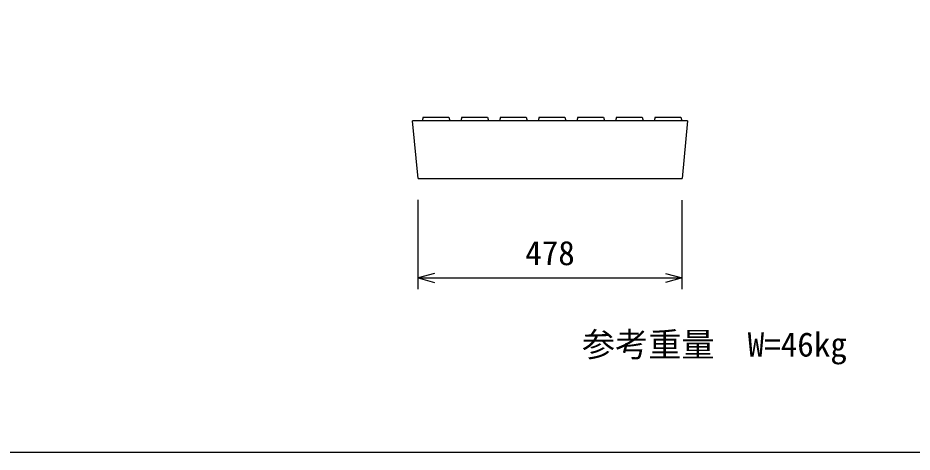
# Model space of a CAD drawing. Units: millimetres, scale not verified. Extents: x -16800 to 16800, y -5940 to 5940.
# Drawn here: x -6215 to -4596, y 208 to 995 of the extents above; entities that cross this region are included whole.
import ezdxf
from ezdxf.enums import TextEntityAlignment as Align

# ---------------------------------------------------------------- set-up
doc = ezdxf.new("R2010")
doc.units = ezdxf.units.MM
doc.header["$LTSCALE"] = 20
for name, color, linetype, lineweight in [('0-0_DIM', 7, 'Continuous', 25), ('0-2_HATCH', 6, 'Continuous', 25), ('0-5_OUTLINE', 3, 'Continuous', 25), ('0-6_TXT', 7, 'Continuous', 25)]:
    doc.layers.add(name, color=color, linetype=linetype, lineweight=lineweight)
doc.styles.add('ＭＳ ゴシック', font='')
doc.styles.get('ＭＳ ゴシック').set_extended_font_data('MS Gothic')

msp = doc.modelspace()

# ---------------------------------------------------------------- linework, layer by layer
at = {"layer": '0-0_DIM'}
for p, q in [((-5490.2, 503.73), (-5490.2, 665.43)), ((-5012.2, 503.73), (-5012.2, 664.41)), ((-5490.2, 523.73), (-5012.2, 523.73))]:
    msp.add_line(p, q, dxfattribs=at)
for points in [[(-5460.2, 531.77), (-5490.2, 523.73), (-5460.2, 515.69)], [(-5042.2, 531.77), (-5012.2, 523.73), (-5042.2, 515.69)]]:
    msp.add_lwpolyline(points, dxfattribs=at)
at = {"layer": '0-2_HATCH'}
for p, q in [((-5481.2, 815.23), (-5482.7, 808.73)), ((-5481.2, 815.23), (-5434.2, 815.23)), ((-5434.2, 815.23), (-5432.7, 808.73)), ((-5411.2, 815.23), (-5412.7, 808.73)), ((-5411.2, 815.23), (-5364.2, 815.23)), ((-5364.2, 815.23), (-5362.7, 808.73)), ((-5341.2, 815.23), (-5342.7, 808.73)), ((-5341.2, 815.23), (-5294.2, 815.23)), ((-5294.2, 815.23), (-5292.7, 808.73)), ((-5271.2, 815.23), (-5272.7, 808.73)), ((-5271.2, 815.23), (-5224.2, 815.23)), ((-5224.2, 815.23), (-5222.7, 808.73)), ((-5201.2, 815.23), (-5202.7, 808.73)), ((-5201.2, 815.23), (-5154.2, 815.23)), ((-5154.2, 815.23), (-5152.7, 808.73)), ((-5131.2, 815.23), (-5132.7, 808.73)), ((-5131.2, 815.23), (-5084.2, 815.23)), ((-5084.2, 815.23), (-5082.7, 808.73)), ((-5061.2, 815.23), (-5062.7, 808.73)), ((-5061.2, 815.23), (-5014.2, 815.23)), ((-5014.2, 815.23), (-5012.7, 808.73))]:
    msp.add_line(p, q, dxfattribs=at)
at = {"layer": '0-5_OUTLINE'}
for p, q in [((-5490.2, 703.73), (-5500.2, 808.73)), ((-5002.2, 808.73), (-5500.2, 808.73)), ((-5002.2, 808.73), (-5012.2, 703.73)), ((-5490.2, 703.73), (-5012.2, 703.73))]:
    msp.add_line(p, q, dxfattribs=at)
at = {"layer": '0-6_TXT'}
msp.add_lwpolyline([(-6454.13, 208.14), (-3954.13, 208.14), (-3954.13, 3708.14), (-6454.13, 3708.14)], close=True, dxfattribs=at)

# ---------------------------------------------------------------- texts
at = {"layer": '0-0_DIM', "style": 'ＭＳ ゴシック'}
for s, p in [('478', (-5296.2, 533.73)), ('参考重量\u3000W=46kg', (-5193.47, 368.01))]:
    msp.add_text(s, height=43.99, dxfattribs=at).set_placement(p, align=Align.BOTTOM_LEFT)

doc.saveas('drawing.dxf')
